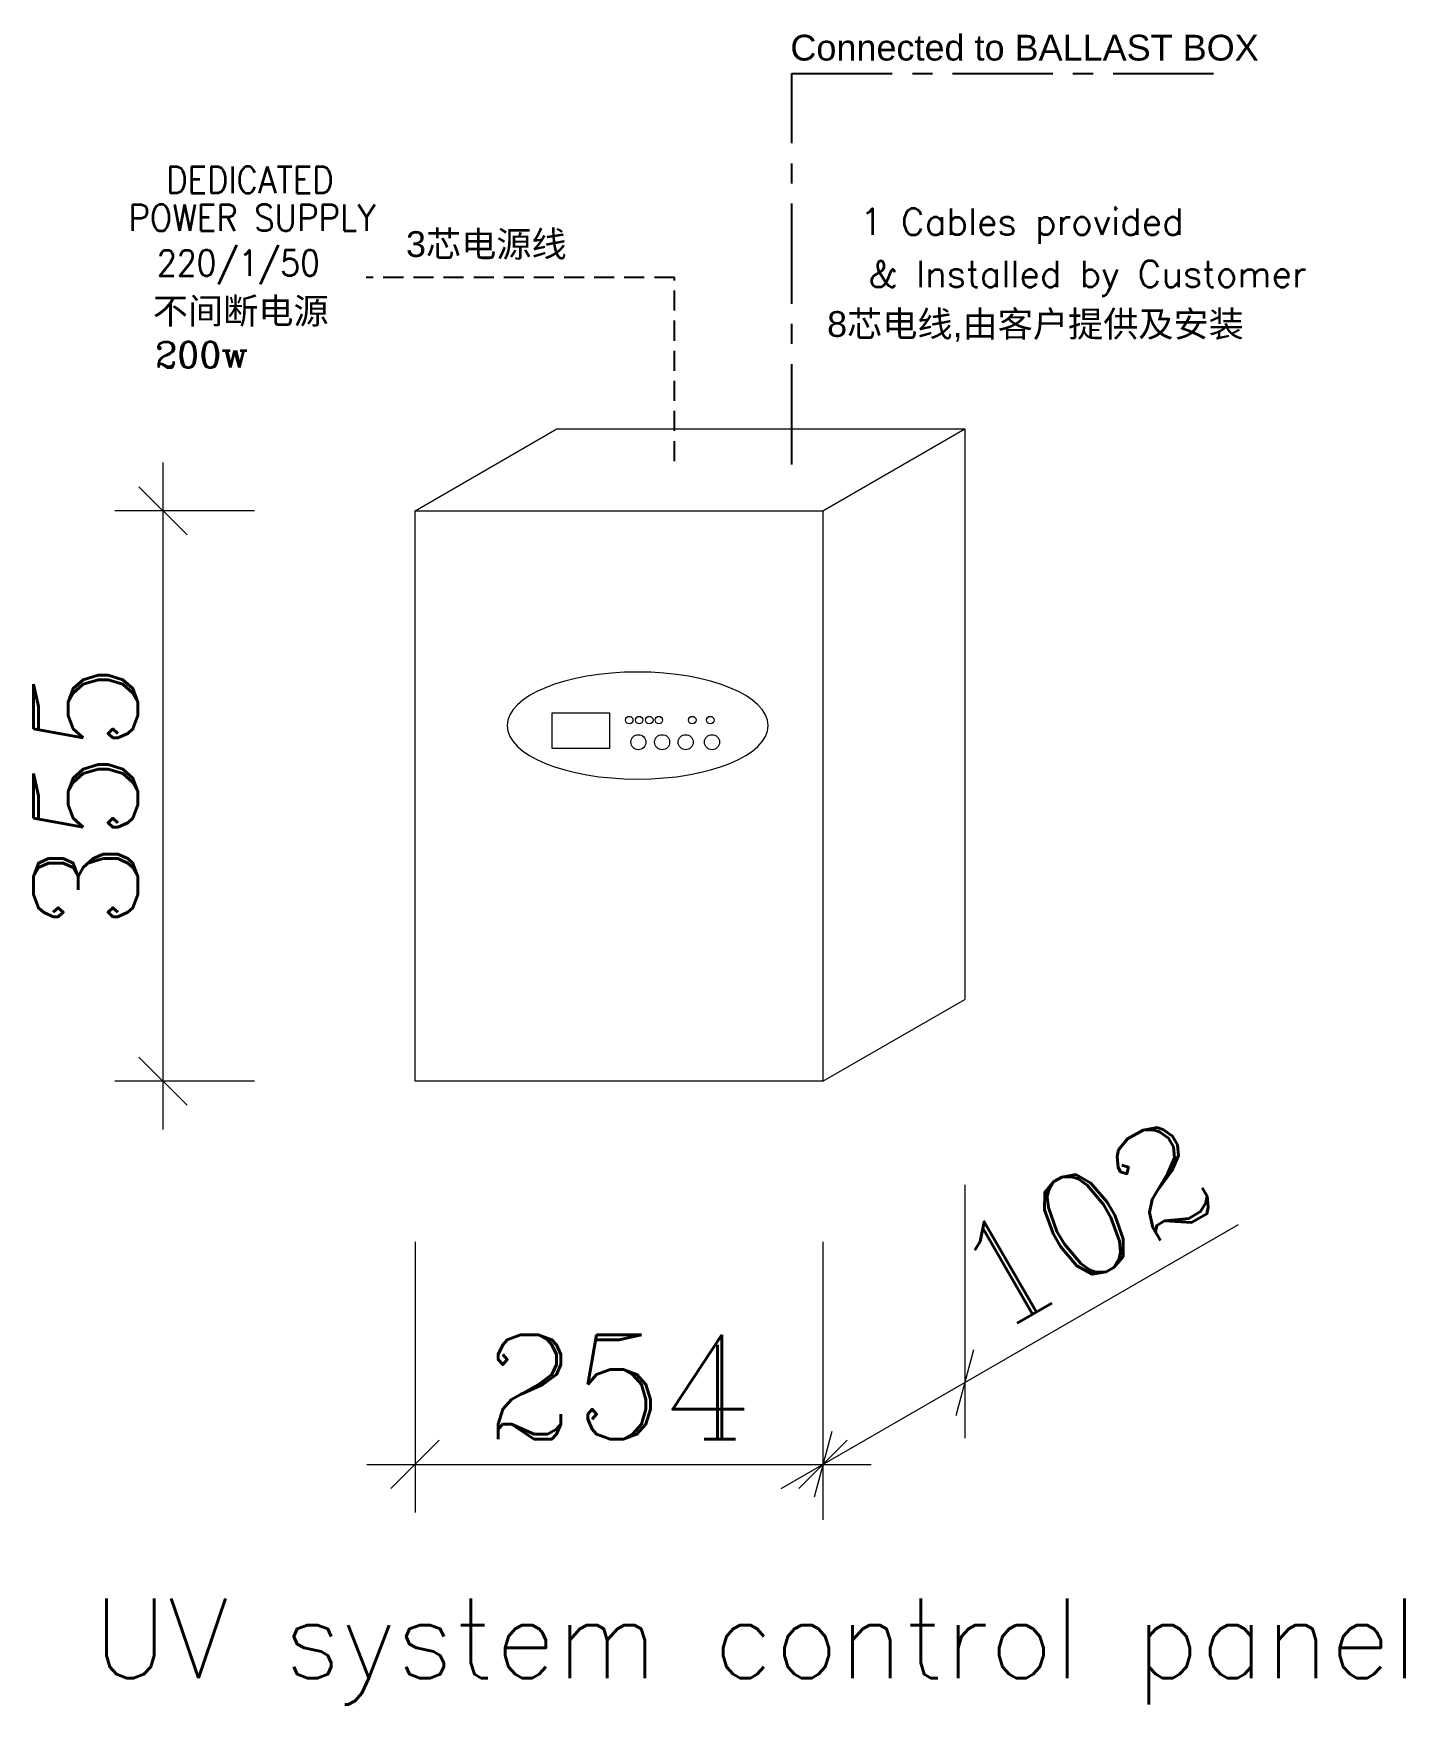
# Model space of a CAD drawing. Extents: x 243 to 1950, y -256 to 1826.
import ezdxf
from ezdxf.enums import TextEntityAlignment as Align

# ---------------------------------------------------------------- set-up
doc = ezdxf.new("R2010")
doc.units = 0
doc.header["$LTSCALE"] = 100
doc.header["$MEASUREMENT"] = 0
doc.linetypes.add('CENTER', pattern=[2, 1.25, -0.25, 0.25, -0.25])
doc.linetypes.add('HIDDEN', pattern=[0.375, 0.25, -0.125])
doc.layers.get('0').update_dxf_attribs({"linetype": 'CONTINUOUS', "lineweight": 13})
doc.layers.add('D', color=4, linetype='CONTINUOUS')
doc.layers.add('O3', color=3, linetype='CONTINUOUS')
doc.layers.add('dim1', color=7, linetype='CONTINUOUS', lineweight=13)
doc.layers.add('Field Wiring', color=2, linetype='HIDDEN', lineweight=25)
doc.styles.add('A', font='romans.shx')
doc.styles.add('ARIAL', font='arial.ttf')
doc.styles.add('ROMANS', font='ROMANS.SHX', dxfattribs={"width": 0.85})
doc.styles.add('S116', font='ROMANS', dxfattribs={"height": 0.0625})
doc.styles.get("Standard").update_dxf_attribs({"font": 'romanc.shx'})

# ---------------------------------------------------------------- blocks, each defined once
blk = doc.blocks.new('_Oblique')
at = {"color": 0, "linetype": 'ByBlock', "lineweight": -2}
blk.add_line((-0.5, -0.5), (0.5, 0.5), dxfattribs=at)

msp = doc.modelspace()

# ---------------------------------------------------------------- linework, layer by layer
at = {"color": 4}
for points in [[(718.1, 1230.9), (894.8, 1332.9)], [(894.8, 1332.9), (1402.8, 1332.9), (1402.8, 622.2)], [(1226.1, 1230.9), (1402.8, 1332.9)], [(1226.1, 520.2), (1402.8, 622.2)]]:
    msp.add_lwpolyline(points, dxfattribs=at)
msp.add_lwpolyline([(718.1, 1230.9), (1226.1, 1230.9), (1226.1, 520.2), (718.1, 520.2)], close=True, dxfattribs=at)
msp.add_lwpolyline([(888.9, 979.3), (960.3, 979.3), (960.3, 934.7), (888.9, 934.7)], close=True)
for centre, radius in [((984.8, 970.1), 4.68), ((997.2, 970.1), 4.68), ((1009.8, 970.1), 4.68), ((1021.7, 970.1), 4.68), ((1063.3, 970.1), 4.68), ((1085.7, 970.1), 4.68), ((996.2, 942.6), 9.35), ((1025.8, 942.6), 9.35), ((1055.1, 942.6), 9.35), ((1087.9, 942.6), 9.35)]:
    msp.add_circle(centre, radius)
msp.add_ellipse((995.3, 963.3), major_axis=(-162.5, 0), ratio=0.410365, start_param=-1.570796, end_param=4.712389)
at = {"layer": 'dim1', "color": 8}
for p, q in [((404.3, 460.2), (404.3, 1290.9)), ((518.1, 1230.9), (344.3, 1230.9)), ((518.1, 520.2), (344.3, 520.2)), ((1402.8, 391.3), (1402.8, 75.6)), ((1402.8, 144.9), (1743.7, 341.7)), ((718.1, 320.2), (718.1, -17.1)), ((1226.1, 320.2), (1226.1, -17.1)), ((1226.1, 289.3), (1226.1, -26.4)), ((1174.1, 12.9), (1402.8, 144.9)), ((658.1, 42.9), (1286.1, 42.9))]:
    msp.add_line(p, q, dxfattribs=at)
at = {"layer": 'Field Wiring'}
for p, q in [((1041.1, 1521.6), (657.1, 1521.6)), ((1041.1, 1292.8), (1041.1, 1521.6))]:
    msp.add_line(p, q, dxfattribs=at)
at = {"layer": 'Field Wiring', "color": 3, "linetype": 'CENTER'}
msp.add_lwpolyline([(1187.4, 1288.7), (1187.4, 1775.7), (1716.6, 1775.7)], dxfattribs=at)

# ---------------------------------------------------------------- block references
at = {"layer": 'dim1', "color": 8}
for p, xscale, yscale, zscale, rotation in [((404.3, 1230.9), 60, 60, 60, 90), ((404.3, 520.2), 60, 60, 60, 270), ((1402.8, 144.9), 60, 60, 60, 30.00000000000009), ((1226.1, 42.9), 60.00000000000001, 60.00000000000001, 60.00000000000001, 209.9999999999999), ((718.1, 42.9), 60, 60, 60, 180)]:
    msp.add_blockref('_Oblique', p, dxfattribs=dict(at, xscale=xscale, yscale=yscale, zscale=zscale, rotation=rotation))
at = {"layer": 'dim1', "color": 8, "xscale": 60, "yscale": 60, "zscale": 60}
msp.add_blockref('_Oblique', (1226.1, 42.9), dxfattribs=at)

# ---------------------------------------------------------------- texts
at = {"layer": 'D', "lineweight": 25, "style": 'ARIAL'}
for s, height, p in [('Connected to BALLAST BOX', 32.097, (1185.5, 1791.8)), ('3芯电源线', 32.1, (706.8, 1547.1)), ('不间断电源', 32.1, (391.6, 1463.8)), ('8芯电线,由客户提供及安装', 32.097, (1231.2, 1447.5))]:
    msp.add_text(s, height=height, dxfattribs=at).set_placement(p)
at = {"layer": 'D', "lineweight": 25, "style": 'ROMANS', "width": 0.9}
msp.add_text('220/1/50', height=32.1, dxfattribs=at).set_placement((396.6, 1523.6))
at = {"layer": 'D', "lineweight": 25}
msp.add_text('200w', height=32.1, dxfattribs=at).set_placement((394.4, 1409.2))
at = {"layer": 'dim1', "color": 4, "char_height": 130, "attachment_point": 5}
for s, insert, rotation in [('\\A1;355', (307.9, 875.6), 90), ('\\A1;102', (1551, 341.8), 30)]:
    msp.add_mtext(s, dxfattribs=dict(at, insert=insert, rotation=rotation))
at = {"layer": 'dim1', "color": 4, "insert": (972.1, 139.3), "char_height": 130, "attachment_point": 5}
msp.add_mtext('\\A1;254', dxfattribs=at)
at = {"layer": 'O3', "color": 6, "style": 'A', "width": 0.9}
for s, p in [('DEDICATED', (512.4, 1643.1)), ('POWER SUPPLY', (515.1, 1596))]:
    msp.add_text(s, height=33, dxfattribs=at).set_placement(p, align=Align.MIDDLE)
at = {"layer": 'O3', "style": 'S116'}
for s, height, p in [('1 Cables provided', 33, (1473.7, 1586.3)), ('& Installed by Customer', 33, (1555.5, 1520.4)), ('UV system control panel', 99, (1142, -190.4))]:
    msp.add_text(s, height=height, dxfattribs=at).set_placement(p, align=Align.MIDDLE)

doc.saveas('drawing.dxf')
